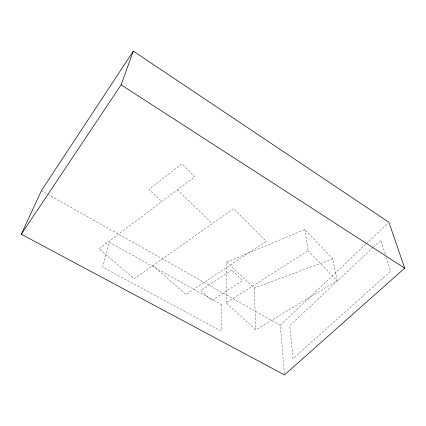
<?xml version="1.0" encoding="UTF-8"?>
<svg xmlns="http://www.w3.org/2000/svg" width="426" height="426" viewBox="0 0 426 426"><rect width="100%" height="100%" fill="white"/><g stroke="black" fill="none" stroke-linecap="round" stroke-linejoin="round"><path stroke-width="0.32" stroke-dasharray="2.13 1.6" d="M226.073 302.977L226.696 262.118L304.819 229.529L332.738 258.907L337.168 280.734L255.856 329.783L226.073 302.977L308.094 250.69L304.819 229.529M284.344 373.575L280.308 325.267L365.726 244.231M366.211 243.773L387.926 223.176M373.064 247.463L289.68 325.688L293.003 358.724L390.557 271.192L386.382 257.9M373.549 247.005L380.823 240.184L385.392 254.737M226.696 262.118L254.226 288.003L332.738 258.907M41.381 190.704L47.179 193.974M47.76 194.299L280.308 325.267M152.865 265.584L185.976 294.526L266.128 241.27L233.496 208.671L134.233 278.732L98.965 248.832L194.874 176.668L182.014 163.893L148.903 189.394L161.821 201.535M177.37 189.836L212.361 223.586M308.094 250.69L337.168 280.734M254.226 288.003L255.856 329.783M221.728 304.755L221.115 331.087L102.714 267.118L109.317 242.272L221.728 304.755M231.733 270.095L200.747 290.543L211.844 300.421L242.761 280.43L231.733 270.095"/><path stroke-width="0.64" d="M21.3 234.247L121.106 84.817L133.317 51.104L388.89 222.26L404.7 268.167L284.456 374.896L21.3 234.247L41.381 190.704L133.317 51.104M121.106 84.817L404.7 268.167"/></g></svg>
